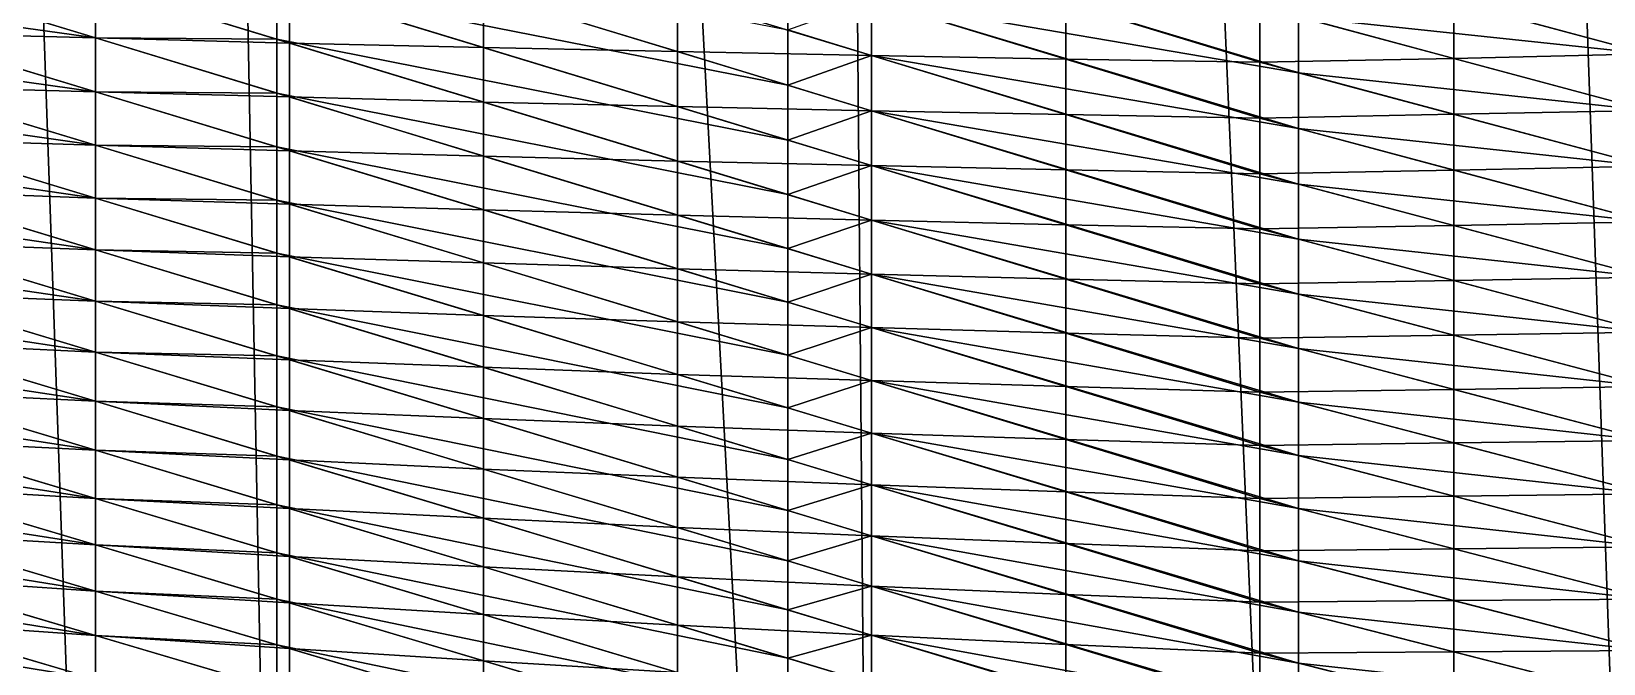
# Model space of a CAD drawing. Header units: metres. Extents: x -3 to 177, y -14 to 14.
# Drawn here: x 13.798 to 18.152, y -10.831 to -9.079 of the extents above; entities that cross this region are included whole.
import ezdxf

# ---------------------------------------------------------------- set-up
doc = ezdxf.new("R2010")
doc.units = ezdxf.units.M
doc.layers.add('ENGINE_ROOM', color=7, linetype='Continuous', true_color=0xa1acbe)
doc.layers.add('HULL', color=7, linetype='Continuous', true_color=0x528ba5)

msp = doc.modelspace()

# ---------------------------------------------------------------- linework, layer by layer
at = {"layer": 'ENGINE_ROOM'}
for points in [[(17.3074, 13.7596, 14.6246), (18.275, -13.855, 14.621), (18.275, 13.855, 14.621)], [(16.125, 13.5602, 14.6325), (17.3074, -13.7596, 14.6246), (17.3074, 13.7596, 14.6246)], [(17.3074, 13.7596, 14.6246), (17.3074, -13.7596, 14.6246), (18.275, -13.855, 14.621)], [(15.8926, 13.5194, 14.6341), (16.125, -13.5602, 14.6325), (16.125, 13.5602, 14.6325)], [(16.125, 13.5602, 14.6325), (16.125, -13.5602, 14.6325), (17.3074, -13.7596, 14.6246)], [(14.4778, 13.271, 14.644), (15.8926, -13.5194, 14.6341), (15.8926, 13.5194, 14.6341)], [(15.8926, 13.5194, 14.6341), (15.8926, -13.5194, 14.6341), (16.125, -13.5602, 14.6325)], [(13.975, 13.1828, 14.6475), (14.4778, -13.271, 14.644), (14.4778, 13.271, 14.644)], [(14.4778, 13.271, 14.644), (14.4778, -13.271, 14.644), (15.8926, -13.5194, 14.6341)], [(13.0631, 13.0226, 14.6539), (13.975, -13.1828, 14.6475), (13.975, 13.1828, 14.6475)], [(13.975, 13.1828, 14.6475), (13.975, -13.1828, 14.6475), (14.4778, -13.271, 14.644)], [(13.0631, 13.0226, 14.6539), (13.0631, -13.0226, 14.6539), (13.975, -13.1828, 14.6475)], [(13.0631, -8.9693, 7.3036), (13.0631, -8.8197, 7.2317), (13.975, -9.0971, 7.1166)], [(13.0631, -8.8197, 7.2317), (13.975, -8.9475, 7.0427), (13.975, -9.0971, 7.1166)], [(14.4778, -8.9489, 6.9076), (14.4778, -8.7966, 6.8385), (15.8926, -9.2278, 6.649)], [(14.4778, -8.7966, 6.8385), (15.8926, -9.0748, 6.5782), (15.8926, -9.2278, 6.649)], [(16.125, -8.992, 6.4765), (16.125, -8.8367, 6.4102), (17.3074, -9.1933, 6.2393)], [(16.125, -8.8367, 6.4102), (17.3074, -9.0381, 6.1697), (17.3074, -9.1933, 6.2393)], [(17.3074, -9.0381, 6.1697), (17.3074, -8.8816, 6.1034), (18.275, -9.1414, 5.9271)], [(17.3074, -8.8816, 6.1034), (18.275, -8.9845, 5.8591), (18.275, -9.1414, 5.9271)], [(13.0631, -9.1178, 7.3778), (13.0631, -8.9693, 7.3036), (13.975, -9.2464, 7.191)], [(13.0631, -8.9693, 7.3036), (13.975, -9.0971, 7.1166), (13.975, -9.2464, 7.191)], [(13.975, -9.0971, 7.1166), (13.975, -8.9475, 7.0427), (14.4778, -9.1006, 6.9781)], [(13.975, -8.9475, 7.0427), (14.4778, -8.9489, 6.9076), (14.4778, -9.1006, 6.9781)], [(14.4778, -9.1006, 6.9781), (14.4778, -8.9489, 6.9076), (15.8926, -9.38, 6.7216)], [(14.4778, -8.9489, 6.9076), (15.8926, -9.2278, 6.649), (15.8926, -9.38, 6.7216)], [(15.8926, -9.0748, 6.5782), (16.125, -8.992, 6.4765), (16.125, -9.1456, 6.5465)], [(16.125, -9.1456, 6.5465), (16.125, -8.992, 6.4765), (17.3074, -9.3484, 6.3089)], [(16.125, -8.992, 6.4765), (17.3074, -9.1933, 6.2393), (17.3074, -9.3484, 6.3089)], [(17.3074, -9.1933, 6.2393), (17.3074, -9.0381, 6.1697), (18.275, -9.2976, 5.9969)], [(17.3074, -9.0381, 6.1697), (18.275, -9.1414, 5.9271), (18.275, -9.2976, 5.9969)], [(13.975, -9.2464, 7.191), (13.975, -9.0971, 7.1166), (14.4778, -9.2501, 7.0532)], [(13.975, -9.0971, 7.1166), (14.4778, -9.1006, 6.9781), (14.4778, -9.2501, 7.0532)], [(15.8926, -9.2278, 6.649), (15.8926, -9.0748, 6.5782), (16.125, -9.1456, 6.5465)], [(13.0631, -9.2642, 7.456), (13.0631, -9.1178, 7.3778), (13.975, -9.3945, 7.2678)], [(13.0631, -9.1178, 7.3778), (13.975, -9.2464, 7.191), (13.975, -9.3945, 7.2678)], [(14.4778, -9.2501, 7.0532), (14.4778, -9.1006, 6.9781), (15.8926, -9.5312, 6.7963)], [(14.4778, -9.1006, 6.9781), (15.8926, -9.38, 6.7216), (15.8926, -9.5312, 6.7963)], [(15.8926, -9.2278, 6.649), (16.125, -9.1456, 6.5465), (16.125, -9.2987, 6.6179)], [(16.125, -9.2987, 6.6179), (16.125, -9.1456, 6.5465), (17.3074, -9.5019, 6.3822)], [(16.125, -9.1456, 6.5465), (17.3074, -9.3484, 6.3089), (17.3074, -9.5019, 6.3822)], [(15.8926, -9.38, 6.7216), (15.8926, -9.2278, 6.649), (16.125, -9.2987, 6.6179)], [(17.3074, -9.3484, 6.3089), (17.3074, -9.1933, 6.2393), (18.275, -9.4525, 6.0696)], [(17.3074, -9.1933, 6.2393), (18.275, -9.2976, 5.9969), (18.275, -9.4525, 6.0696)], [(13.0631, -9.4077, 7.5394), (13.0631, -9.2642, 7.456), (13.975, -9.5406, 7.3484)], [(13.0631, -9.2642, 7.456), (13.975, -9.3945, 7.2678), (13.975, -9.5406, 7.3484)], [(13.975, -9.3945, 7.2678), (13.975, -9.2464, 7.191), (14.4778, -9.3992, 7.1289)], [(13.975, -9.2464, 7.191), (14.4778, -9.2501, 7.0532), (14.4778, -9.3992, 7.1289)], [(14.4778, -9.3992, 7.1289), (14.4778, -9.2501, 7.0532), (15.8926, -9.6805, 6.8747)], [(14.4778, -9.2501, 7.0532), (15.8926, -9.5312, 6.7963), (15.8926, -9.6805, 6.8747)], [(15.8926, -9.38, 6.7216), (16.125, -9.2987, 6.6179), (16.125, -9.4508, 6.6911)], [(16.125, -9.4508, 6.6911), (16.125, -9.2987, 6.6179), (17.3074, -9.6549, 6.4563)], [(16.125, -9.2987, 6.6179), (17.3074, -9.5019, 6.3822), (17.3074, -9.6549, 6.4563)], [(17.3074, -9.5019, 6.3822), (17.3074, -9.3484, 6.3089), (18.275, -9.6068, 6.1432)], [(17.3074, -9.3484, 6.3089), (18.275, -9.4525, 6.0696), (18.275, -9.6068, 6.1432)], [(13.975, -9.5406, 7.3484), (13.975, -9.3945, 7.2678), (14.4778, -9.547, 7.2072)], [(13.975, -9.3945, 7.2678), (14.4778, -9.3992, 7.1289), (14.4778, -9.547, 7.2072)], [(14.4778, -9.547, 7.2072), (14.4778, -9.3992, 7.1289), (15.8926, -9.8292, 6.9543)], [(14.4778, -9.3992, 7.1289), (15.8926, -9.6805, 6.8747), (15.8926, -9.8292, 6.9543)], [(15.8926, -9.5312, 6.7963), (15.8926, -9.38, 6.7216), (16.125, -9.4508, 6.6911)], [(13.0631, -9.5501, 7.6247), (13.0631, -9.4077, 7.5394), (13.975, -9.6839, 7.4336)], [(13.0631, -9.4077, 7.5394), (13.975, -9.5406, 7.3484), (13.975, -9.6839, 7.4336)], [(15.8926, -9.5312, 6.7963), (16.125, -9.4508, 6.6911), (16.125, -9.6019, 6.7664)], [(16.125, -9.6019, 6.7664), (16.125, -9.4508, 6.6911), (17.3074, -9.8069, 6.5326)], [(16.125, -9.4508, 6.6911), (17.3074, -9.6549, 6.4563), (17.3074, -9.8069, 6.5326)], [(15.8926, -9.6805, 6.8747), (15.8926, -9.5312, 6.7963), (16.125, -9.6019, 6.7664)], [(17.3074, -9.6549, 6.4563), (17.3074, -9.5019, 6.3822), (18.275, -9.7599, 6.2196)], [(17.3074, -9.5019, 6.3822), (18.275, -9.6068, 6.1432), (18.275, -9.7599, 6.2196)], [(13.0631, -9.6923, 7.7103), (13.0631, -9.5501, 7.6247), (13.975, -9.8261, 7.5209)], [(13.0631, -9.5501, 7.6247), (13.975, -9.6839, 7.4336), (13.975, -9.8261, 7.5209)], [(13.975, -9.6839, 7.4336), (13.975, -9.5406, 7.3484), (14.4778, -9.693, 7.289)], [(13.975, -9.5406, 7.3484), (14.4778, -9.547, 7.2072), (14.4778, -9.693, 7.289)], [(14.4778, -9.693, 7.289), (14.4778, -9.547, 7.2072), (15.8926, -9.9762, 7.0367)], [(14.4778, -9.547, 7.2072), (15.8926, -9.8292, 6.9543), (15.8926, -9.9762, 7.0367)], [(15.8926, -9.6805, 6.8747), (16.125, -9.6019, 6.7664), (16.125, -9.7512, 6.8454)], [(16.125, -9.7512, 6.8454), (16.125, -9.6019, 6.7664), (17.3074, -9.9575, 6.6115)], [(16.125, -9.6019, 6.7664), (17.3074, -9.8069, 6.5326), (17.3074, -9.9575, 6.6115)], [(17.3074, -9.8069, 6.5326), (17.3074, -9.6549, 6.4563), (18.275, -9.9121, 6.2976)], [(17.3074, -9.6549, 6.4563), (18.275, -9.7599, 6.2196), (18.275, -9.9121, 6.2976)], [(13.0631, -9.829, 7.8046), (13.0631, -9.6923, 7.7103), (13.975, -9.9674, 7.6095)], [(13.0631, -9.6923, 7.7103), (13.975, -9.8261, 7.5209), (13.975, -9.9674, 7.6095)], [(13.975, -9.8261, 7.5209), (13.975, -9.6839, 7.4336), (14.4778, -9.8363, 7.3753)], [(13.975, -9.6839, 7.4336), (14.4778, -9.693, 7.289), (14.4778, -9.8363, 7.3753)], [(14.4778, -9.8363, 7.3753), (14.4778, -9.693, 7.289), (15.8926, -10.1217, 7.1219)], [(14.4778, -9.693, 7.289), (15.8926, -9.9762, 7.0367), (15.8926, -10.1217, 7.1219)], [(15.8926, -9.8292, 6.9543), (15.8926, -9.6805, 6.8747), (16.125, -9.7512, 6.8454)], [(15.8926, -9.8292, 6.9543), (16.125, -9.7512, 6.8454), (16.125, -9.8998, 6.9256)], [(16.125, -9.8998, 6.9256), (16.125, -9.7512, 6.8454), (17.3074, -10.1065, 6.6934)], [(16.125, -9.7512, 6.8454), (17.3074, -9.9575, 6.6115), (17.3074, -10.1065, 6.6934)], [(13.0631, -9.9656, 7.8989), (13.0631, -9.829, 7.8046), (13.975, -10.104, 7.7054)], [(13.0631, -9.829, 7.8046), (13.975, -9.9674, 7.6095), (13.975, -10.104, 7.7054)], [(13.975, -9.9674, 7.6095), (13.975, -9.8261, 7.5209), (14.4778, -9.9783, 7.4637)], [(13.975, -9.8261, 7.5209), (14.4778, -9.8363, 7.3753), (14.4778, -9.9783, 7.4637)], [(14.4778, -9.9783, 7.4637), (14.4778, -9.8363, 7.3753), (15.8926, -10.2648, 7.2111)], [(14.4778, -9.8363, 7.3753), (15.8926, -10.1217, 7.1219), (15.8926, -10.2648, 7.2111)], [(15.8926, -9.9762, 7.0367), (15.8926, -9.8292, 6.9543), (16.125, -9.8998, 6.9256)], [(17.3074, -9.9575, 6.6115), (17.3074, -9.8069, 6.5326), (18.275, -10.0632, 6.3777)], [(17.3074, -9.8069, 6.5326), (18.275, -9.9121, 6.2976), (18.275, -10.0632, 6.3777)], [(15.8926, -9.9762, 7.0367), (16.125, -9.8998, 6.9256), (16.125, -10.0467, 7.0086)], [(16.125, -10.0467, 7.0086), (16.125, -9.8998, 6.9256), (17.3074, -10.2545, 6.777)], [(16.125, -9.8998, 6.9256), (17.3074, -10.1065, 6.6934), (17.3074, -10.2545, 6.777)], [(13.0631, -10.1002, 7.996), (13.0631, -9.9656, 7.8989), (13.975, -10.2397, 7.8023)], [(13.0631, -9.9656, 7.8989), (13.975, -10.104, 7.7054), (13.975, -10.2397, 7.8023)], [(13.975, -10.104, 7.7054), (13.975, -9.9674, 7.6095), (14.4778, -10.1191, 7.5539)], [(13.975, -9.9674, 7.6095), (14.4778, -9.9783, 7.4637), (14.4778, -10.1191, 7.5539)], [(17.3074, -10.1065, 6.6934), (17.3074, -9.9575, 6.6115), (18.275, -10.213, 6.4602)], [(17.3074, -9.9575, 6.6115), (18.275, -10.0632, 6.3777), (18.275, -10.213, 6.4602)], [(14.4778, -10.1191, 7.5539), (14.4778, -9.9783, 7.4637), (15.8926, -10.4065, 7.3027)], [(14.4778, -9.9783, 7.4637), (15.8926, -10.2648, 7.2111), (15.8926, -10.4065, 7.3027)], [(15.8926, -10.1217, 7.1219), (15.8926, -9.9762, 7.0367), (16.125, -10.0467, 7.0086)], [(15.8926, -10.1217, 7.1219), (16.125, -10.0467, 7.0086), (16.125, -10.1922, 7.0945)], [(16.125, -10.1922, 7.0945), (16.125, -10.0467, 7.0086), (17.3074, -10.4008, 6.8637)], [(16.125, -10.0467, 7.0086), (17.3074, -10.2545, 6.777), (17.3074, -10.4008, 6.8637)], [(13.0631, -10.2297, 8.0999), (13.0631, -10.1002, 7.996), (13.975, -10.373, 7.9024)], [(13.0631, -10.1002, 7.996), (13.975, -10.2397, 7.8023), (13.975, -10.373, 7.9024)], [(13.975, -10.2397, 7.8023), (13.975, -10.104, 7.7054), (14.4778, -10.2556, 7.6507)], [(13.975, -10.104, 7.7054), (14.4778, -10.1191, 7.5539), (14.4778, -10.2556, 7.6507)], [(14.4778, -10.2556, 7.6507), (14.4778, -10.1191, 7.5539), (15.8926, -10.5458, 7.3975)], [(14.4778, -10.1191, 7.5539), (15.8926, -10.4065, 7.3027), (15.8926, -10.5458, 7.3975)], [(15.8926, -10.2648, 7.2111), (15.8926, -10.1217, 7.1219), (16.125, -10.1922, 7.0945)], [(17.3074, -10.2545, 6.777), (17.3074, -10.1065, 6.6934), (18.275, -10.3606, 6.5464)], [(17.3074, -10.1065, 6.6934), (18.275, -10.213, 6.4602), (18.275, -10.3606, 6.5464)], [(13.0631, -10.359, 8.2039), (13.0631, -10.2297, 8.0999), (13.975, -10.5019, 8.0084)], [(13.0631, -10.2297, 8.0999), (13.975, -10.373, 7.9024), (13.975, -10.5019, 8.0084)], [(15.8926, -10.2648, 7.2111), (16.125, -10.1922, 7.0945), (16.125, -10.3352, 7.1842)], [(16.125, -10.3352, 7.1842), (16.125, -10.1922, 7.0945), (17.3074, -10.5456, 6.9527)], [(16.125, -10.1922, 7.0945), (17.3074, -10.4008, 6.8637), (17.3074, -10.5456, 6.9527)], [(13.975, -10.373, 7.9024), (13.975, -10.2397, 7.8023), (14.4778, -10.3909, 7.749)], [(13.975, -10.2397, 7.8023), (14.4778, -10.2556, 7.6507), (14.4778, -10.3909, 7.749)], [(14.4778, -10.3909, 7.749), (14.4778, -10.2556, 7.6507), (15.8926, -10.6821, 7.4969)], [(14.4778, -10.2556, 7.6507), (15.8926, -10.5458, 7.3975), (15.8926, -10.6821, 7.4969)], [(15.8926, -10.4065, 7.3027), (15.8926, -10.2648, 7.2111), (16.125, -10.3352, 7.1842)], [(17.3074, -10.4008, 6.8637), (17.3074, -10.2545, 6.777), (18.275, -10.5071, 6.6345)], [(17.3074, -10.2545, 6.777), (18.275, -10.3606, 6.5464), (18.275, -10.5071, 6.6345)], [(13.0631, -10.4828, 8.3145), (13.0631, -10.359, 8.2039), (13.975, -10.6298, 8.1153)], [(13.0631, -10.359, 8.2039), (13.975, -10.5019, 8.0084), (13.975, -10.6298, 8.1153)], [(15.8926, -10.4065, 7.3027), (16.125, -10.3352, 7.1842), (16.125, -10.4768, 7.2762)], [(16.125, -10.4768, 7.2762), (16.125, -10.3352, 7.1842), (17.3074, -10.6883, 7.0451)], [(16.125, -10.3352, 7.1842), (17.3074, -10.5456, 6.9527), (17.3074, -10.6883, 7.0451)], [(13.975, -10.5019, 8.0084), (13.975, -10.373, 7.9024), (14.4778, -10.5235, 7.8508)], [(13.975, -10.373, 7.9024), (14.4778, -10.3909, 7.749), (14.4778, -10.5235, 7.8508)], [(14.4778, -10.5235, 7.8508), (14.4778, -10.3909, 7.749), (15.8926, -10.8162, 7.5991)], [(14.4778, -10.3909, 7.749), (15.8926, -10.6821, 7.4969), (15.8926, -10.8162, 7.5991)], [(15.8926, -10.5458, 7.3975), (15.8926, -10.4065, 7.3027), (16.125, -10.4768, 7.2762)], [(17.3074, -10.5456, 6.9527), (17.3074, -10.4008, 6.8637), (18.275, -10.652, 6.7252)], [(17.3074, -10.4008, 6.8637), (18.275, -10.5071, 6.6345), (18.275, -10.652, 6.7252)], [(13.0631, -10.605, 8.4268), (13.0631, -10.4828, 8.3145), (13.975, -10.7525, 8.2283)], [(13.0631, -10.4828, 8.3145), (13.975, -10.6298, 8.1153), (13.975, -10.7525, 8.2283)], [(15.8926, -10.5458, 7.3975), (16.125, -10.4768, 7.2762), (16.125, -10.6159, 7.3719)], [(16.125, -10.6159, 7.3719), (16.125, -10.4768, 7.2762), (17.3074, -10.8293, 7.1401)], [(16.125, -10.4768, 7.2762), (17.3074, -10.6883, 7.0451), (17.3074, -10.8293, 7.1401)], [(13.975, -10.6298, 8.1153), (13.975, -10.5019, 8.0084), (14.4778, -10.652, 7.9579)], [(13.975, -10.5019, 8.0084), (14.4778, -10.5235, 7.8508), (14.4778, -10.652, 7.9579)], [(14.4778, -10.652, 7.9579), (14.4778, -10.5235, 7.8508), (15.8926, -10.9467, 7.7057)], [(14.4778, -10.5235, 7.8508), (15.8926, -10.8162, 7.5991), (15.8926, -10.9467, 7.7057)], [(15.8926, -10.6821, 7.4969), (15.8926, -10.5458, 7.3975), (16.125, -10.6159, 7.3719)], [(17.3074, -10.6883, 7.0451), (17.3074, -10.5456, 6.9527), (18.275, -10.7947, 6.8193)], [(17.3074, -10.5456, 6.9527), (18.275, -10.652, 6.7252), (18.275, -10.7947, 6.8193)], [(13.0631, -10.7225, 8.5438), (13.0631, -10.605, 8.4268), (13.975, -10.8735, 8.3431)], [(13.0631, -10.605, 8.4268), (13.975, -10.7525, 8.2283), (13.975, -10.8735, 8.3431)], [(15.8926, -10.6821, 7.4969), (16.125, -10.6159, 7.3719), (16.125, -10.7522, 7.4716)], [(16.125, -10.7522, 7.4716), (16.125, -10.6159, 7.3719), (17.3074, -10.9671, 7.2397)], [(16.125, -10.6159, 7.3719), (17.3074, -10.8293, 7.1401), (17.3074, -10.9671, 7.2397)], [(13.975, -10.7525, 8.2283), (13.975, -10.6298, 8.1153), (14.4778, -10.7791, 8.0665)], [(13.975, -10.6298, 8.1153), (14.4778, -10.652, 7.9579), (14.4778, -10.7791, 8.0665)], [(14.4778, -10.7791, 8.0665), (14.4778, -10.652, 7.9579), (15.8926, -11.0743, 7.816)], [(14.4778, -10.652, 7.9579), (15.8926, -10.9467, 7.7057), (15.8926, -11.0743, 7.816)], [(15.8926, -10.8162, 7.5991), (15.8926, -10.6821, 7.4969), (16.125, -10.7522, 7.4716)], [(17.3074, -10.8293, 7.1401), (17.3074, -10.6883, 7.0451), (18.275, -10.9357, 6.9159)], [(17.3074, -10.6883, 7.0451), (18.275, -10.7947, 6.8193), (18.275, -10.9357, 6.9159)], [(13.0631, -10.8349, 8.666), (13.0631, -10.7225, 8.5438), (13.975, -10.9894, 8.4628)], [(13.0631, -10.7225, 8.5438), (13.975, -10.8735, 8.3431), (13.975, -10.9894, 8.4628)], [(13.975, -10.8735, 8.3431), (13.975, -10.7525, 8.2283), (14.4778, -10.9012, 8.1808)], [(13.975, -10.7525, 8.2283), (14.4778, -10.7791, 8.0665), (14.4778, -10.9012, 8.1808)], [(15.8926, -10.8162, 7.5991), (16.125, -10.7522, 7.4716), (16.125, -10.886, 7.5745)], [(16.125, -10.886, 7.5745), (16.125, -10.7522, 7.4716), (17.3074, -11.1029, 7.342)], [(16.125, -10.7522, 7.4716), (17.3074, -10.9671, 7.2397), (17.3074, -11.1029, 7.342)], [(14.4778, -10.9012, 8.1808), (14.4778, -10.7791, 8.0665), (15.8926, -11.1992, 7.9291)], [(14.4778, -10.7791, 8.0665), (15.8926, -11.0743, 7.816), (15.8926, -11.1992, 7.9291)], [(15.8926, -10.9467, 7.7057), (15.8926, -10.8162, 7.5991), (16.125, -10.886, 7.5745)], [(17.3074, -10.9671, 7.2397), (17.3074, -10.8293, 7.1401), (18.275, -11.0742, 7.0159)], [(17.3074, -10.8293, 7.1401), (18.275, -10.9357, 6.9159), (18.275, -11.0742, 7.0159)]]:
    msp.add_3dface(points, dxfattribs=at)
at = {"layer": 'HULL'}
for points in [[(13.4375, -9.0831, 7.2574), (13.4375, -8.9336, 7.1845), (13.975, -9.0971, 7.1166)], [(13.4375, -8.9336, 7.1845), (13.975, -8.9475, 7.0427), (13.975, -9.0971, 7.1166)], [(13.975, -9.0971, 7.1166), (13.975, -8.9475, 7.0427), (14.5125, -9.1111, 6.9736)], [(13.975, -8.9475, 7.0427), (14.5125, -8.9595, 6.9031), (14.5125, -9.1111, 6.9736)], [(14.5125, -9.1111, 6.9736), (14.5125, -8.9595, 6.9031), (15.05, -9.1233, 6.8324)], [(14.5125, -8.9595, 6.9031), (15.05, -8.971, 6.7619), (15.05, -9.1233, 6.8324)], [(15.05, -9.1233, 6.8324), (15.05, -8.971, 6.7619), (15.5875, -9.1348, 6.6899)], [(15.05, -8.971, 6.7619), (15.5875, -8.9818, 6.6197), (15.5875, -9.1348, 6.6899)], [(15.5875, -9.1348, 6.6899), (15.5875, -8.9818, 6.6197), (16.125, -9.1456, 6.5465)], [(15.5875, -8.9818, 6.6197), (16.125, -8.992, 6.4765), (16.125, -9.1456, 6.5465)], [(16.125, -9.1456, 6.5465), (16.125, -8.992, 6.4765), (16.6625, -9.1559, 6.4019)], [(16.125, -8.992, 6.4765), (16.6625, -9.0006, 6.3341), (16.6625, -9.1559, 6.4019)], [(16.6625, -9.1559, 6.4019), (16.6625, -9.0006, 6.3341), (17.2, -9.1645, 6.2581)], [(16.6625, -9.0006, 6.3341), (17.2, -9.0093, 6.1889), (17.2, -9.1645, 6.2581)], [(17.2, -9.0093, 6.1889), (17.7375, -8.9971, 6.025), (17.7375, -9.1535, 6.0929)], [(17.2, -9.1645, 6.2581), (17.2, -9.0093, 6.1889), (17.7375, -9.1535, 6.0929)], [(17.7375, -8.9971, 6.025), (18.275, -8.9845, 5.8591), (18.275, -9.1414, 5.9271)], [(17.7375, -9.1535, 6.0929), (17.7375, -8.9971, 6.025), (18.275, -9.1414, 5.9271)], [(13.4375, -9.2314, 7.3326), (13.4375, -9.0831, 7.2574), (13.975, -9.2464, 7.191)], [(13.4375, -9.0831, 7.2574), (13.975, -9.0971, 7.1166), (13.975, -9.2464, 7.191)], [(13.975, -9.2464, 7.191), (13.975, -9.0971, 7.1166), (14.5125, -9.2606, 7.0488)], [(13.975, -9.0971, 7.1166), (14.5125, -9.1111, 6.9736), (14.5125, -9.2606, 7.0488)], [(14.5125, -9.2606, 7.0488), (14.5125, -9.1111, 6.9736), (15.05, -9.2747, 6.9046)], [(14.5125, -9.1111, 6.9736), (15.05, -9.1233, 6.8324), (15.05, -9.2747, 6.9046)], [(15.05, -9.2747, 6.9046), (15.05, -9.1233, 6.8324), (15.5875, -9.287, 6.7618)], [(15.05, -9.1233, 6.8324), (15.5875, -9.1348, 6.6899), (15.5875, -9.287, 6.7618)], [(15.5875, -9.287, 6.7618), (15.5875, -9.1348, 6.6899), (16.125, -9.2987, 6.6179)], [(15.5875, -9.1348, 6.6899), (16.125, -9.1456, 6.5465), (16.125, -9.2987, 6.6179)], [(17.7375, -9.1535, 6.0929), (18.275, -9.1414, 5.9271), (18.275, -9.2976, 5.9969)], [(16.125, -9.2987, 6.6179), (16.125, -9.1456, 6.5465), (16.6625, -9.3094, 6.4734)], [(16.125, -9.1456, 6.5465), (16.6625, -9.1559, 6.4019), (16.6625, -9.3094, 6.4734)], [(16.6625, -9.3094, 6.4734), (16.6625, -9.1559, 6.4019), (17.2, -9.3197, 6.3273)], [(16.6625, -9.1559, 6.4019), (17.2, -9.1645, 6.2581), (17.2, -9.3197, 6.3273)], [(17.2, -9.1645, 6.2581), (17.7375, -9.1535, 6.0929), (17.7375, -9.3085, 6.1638)], [(17.2, -9.3197, 6.3273), (17.2, -9.1645, 6.2581), (17.7375, -9.3085, 6.1638)], [(17.7375, -9.3085, 6.1638), (17.7375, -9.1535, 6.0929), (18.275, -9.2976, 5.9969)], [(13.4375, -9.3777, 7.4118), (13.4375, -9.2314, 7.3326), (13.975, -9.3945, 7.2678)], [(13.4375, -9.2314, 7.3326), (13.975, -9.2464, 7.191), (13.975, -9.3945, 7.2678)], [(13.975, -9.3945, 7.2678), (13.975, -9.2464, 7.191), (14.5125, -9.4098, 7.1246)], [(13.975, -9.2464, 7.191), (14.5125, -9.2606, 7.0488), (14.5125, -9.4098, 7.1246)], [(14.5125, -9.4098, 7.1246), (14.5125, -9.2606, 7.0488), (15.05, -9.4242, 6.981)], [(14.5125, -9.2606, 7.0488), (15.05, -9.2747, 6.9046), (15.05, -9.4242, 6.981)], [(15.05, -9.4242, 6.981), (15.05, -9.2747, 6.9046), (15.5875, -9.4383, 6.8355)], [(15.05, -9.2747, 6.9046), (15.5875, -9.287, 6.7618), (15.5875, -9.4383, 6.8355)], [(15.5875, -9.4383, 6.8355), (15.5875, -9.287, 6.7618), (16.125, -9.4508, 6.6911)], [(15.5875, -9.287, 6.7618), (16.125, -9.2987, 6.6179), (16.125, -9.4508, 6.6911)], [(16.125, -9.4508, 6.6911), (16.125, -9.2987, 6.6179), (16.6625, -9.4625, 6.5459)], [(16.125, -9.2987, 6.6179), (16.6625, -9.3094, 6.4734), (16.6625, -9.4625, 6.5459)], [(16.6625, -9.4625, 6.5459), (16.6625, -9.3094, 6.4734), (17.2, -9.4732, 6.4002)], [(16.6625, -9.3094, 6.4734), (17.2, -9.3197, 6.3273), (17.2, -9.4732, 6.4002)], [(17.2, -9.3197, 6.3273), (17.7375, -9.3085, 6.1638), (17.7375, -9.4633, 6.2352)], [(17.7375, -9.3085, 6.1638), (18.275, -9.2976, 5.9969), (18.275, -9.4525, 6.0696)], [(17.7375, -9.4633, 6.2352), (17.7375, -9.3085, 6.1638), (18.275, -9.4525, 6.0696)], [(17.2, -9.4732, 6.4002), (17.2, -9.3197, 6.3273), (17.7375, -9.4633, 6.2352)], [(13.4375, -9.5211, 7.496), (13.4375, -9.3777, 7.4118), (13.975, -9.5406, 7.3484)], [(13.4375, -9.3777, 7.4118), (13.975, -9.3945, 7.2678), (13.975, -9.5406, 7.3484)], [(13.975, -9.5406, 7.3484), (13.975, -9.3945, 7.2678), (14.5125, -9.5575, 7.203)], [(13.975, -9.3945, 7.2678), (14.5125, -9.4098, 7.1246), (14.5125, -9.5575, 7.203)], [(14.5125, -9.5575, 7.203), (14.5125, -9.4098, 7.1246), (15.05, -9.5731, 7.0583)], [(14.5125, -9.4098, 7.1246), (15.05, -9.4242, 6.981), (15.05, -9.5731, 7.0583)], [(15.05, -9.5731, 7.0583), (15.05, -9.4242, 6.981), (15.5875, -9.5877, 6.9132)], [(15.05, -9.4242, 6.981), (15.5875, -9.4383, 6.8355), (15.5875, -9.5877, 6.9132)], [(15.5875, -9.5877, 6.9132), (15.5875, -9.4383, 6.8355), (16.125, -9.6019, 6.7664)], [(15.5875, -9.4383, 6.8355), (16.125, -9.4508, 6.6911), (16.125, -9.6019, 6.7664)], [(16.125, -9.6019, 6.7664), (16.125, -9.4508, 6.6911), (16.6625, -9.6146, 6.6204)], [(16.125, -9.4508, 6.6911), (16.6625, -9.4625, 6.5459), (16.6625, -9.6146, 6.6204)], [(16.6625, -9.6146, 6.6204), (16.6625, -9.4625, 6.5459), (17.2, -9.6264, 6.4739)], [(16.6625, -9.4625, 6.5459), (17.2, -9.4732, 6.4002), (17.2, -9.6264, 6.4739)], [(17.2, -9.4732, 6.4002), (17.7375, -9.4633, 6.2352), (17.7375, -9.6166, 6.3099)], [(17.2, -9.6264, 6.4739), (17.2, -9.4732, 6.4002), (17.7375, -9.6166, 6.3099)], [(17.7375, -9.4633, 6.2352), (18.275, -9.4525, 6.0696), (18.275, -9.6068, 6.1432)], [(17.7375, -9.6166, 6.3099), (17.7375, -9.4633, 6.2352), (18.275, -9.6068, 6.1432)], [(13.4375, -9.6635, 7.5821), (13.4375, -9.5211, 7.496), (13.975, -9.6839, 7.4336)], [(13.4375, -9.5211, 7.496), (13.975, -9.5406, 7.3484), (13.975, -9.6839, 7.4336)], [(13.975, -9.6839, 7.4336), (13.975, -9.5406, 7.3484), (14.5125, -9.7035, 7.2849)], [(13.975, -9.5406, 7.3484), (14.5125, -9.5575, 7.203), (14.5125, -9.7035, 7.2849)], [(14.5125, -9.7035, 7.2849), (14.5125, -9.5575, 7.203), (15.05, -9.7206, 7.1382)], [(14.5125, -9.5575, 7.203), (15.05, -9.5731, 7.0583), (15.05, -9.7206, 7.1382)], [(15.05, -9.7206, 7.1382), (15.05, -9.5731, 7.0583), (15.5875, -9.7364, 6.9919)], [(15.05, -9.5731, 7.0583), (15.5875, -9.5877, 6.9132), (15.5875, -9.7364, 6.9919)], [(15.5875, -9.7364, 6.9919), (15.5875, -9.5877, 6.9132), (16.125, -9.7512, 6.8454)], [(15.5875, -9.5877, 6.9132), (16.125, -9.6019, 6.7664), (16.125, -9.7512, 6.8454)], [(16.125, -9.7512, 6.8454), (16.125, -9.6019, 6.7664), (16.6625, -9.7655, 6.6974)], [(16.125, -9.6019, 6.7664), (16.6625, -9.6146, 6.6204), (16.6625, -9.7655, 6.6974)], [(16.6625, -9.7655, 6.6974), (16.6625, -9.6146, 6.6204), (17.2, -9.7784, 6.5498)], [(16.6625, -9.6146, 6.6204), (17.2, -9.6264, 6.4739), (17.2, -9.7784, 6.5498)], [(17.2, -9.6264, 6.4739), (17.7375, -9.6166, 6.3099), (17.7375, -9.7692, 6.3857)], [(17.7375, -9.6166, 6.3099), (18.275, -9.6068, 6.1432), (18.275, -9.7599, 6.2196)], [(17.7375, -9.7692, 6.3857), (17.7375, -9.6166, 6.3099), (18.275, -9.7599, 6.2196)], [(13.4375, -9.8053, 7.669), (13.4375, -9.6635, 7.5821), (13.975, -9.8261, 7.5209)], [(13.4375, -9.6635, 7.5821), (13.975, -9.6839, 7.4336), (13.975, -9.8261, 7.5209)], [(17.2, -9.7784, 6.5498), (17.2, -9.6264, 6.4739), (17.7375, -9.7692, 6.3857)], [(13.975, -9.8261, 7.5209), (13.975, -9.6839, 7.4336), (14.5125, -9.8468, 7.3713)], [(13.975, -9.6839, 7.4336), (14.5125, -9.7035, 7.2849), (14.5125, -9.8468, 7.3713)], [(14.5125, -9.8468, 7.3713), (14.5125, -9.7035, 7.2849), (15.05, -9.8664, 7.2214)], [(14.5125, -9.7035, 7.2849), (15.05, -9.7206, 7.1382), (15.05, -9.8664, 7.2214)], [(15.05, -9.8664, 7.2214), (15.05, -9.7206, 7.1382), (15.5875, -9.8837, 7.0734)], [(15.05, -9.7206, 7.1382), (15.5875, -9.7364, 6.9919), (15.5875, -9.8837, 7.0734)], [(15.5875, -9.8837, 7.0734), (15.5875, -9.7364, 6.9919), (16.125, -9.8998, 6.9256)], [(15.5875, -9.7364, 6.9919), (16.125, -9.7512, 6.8454), (16.125, -9.8998, 6.9256)], [(16.125, -9.8998, 6.9256), (16.125, -9.7512, 6.8454), (16.6625, -9.9147, 6.7775)], [(16.125, -9.7512, 6.8454), (16.6625, -9.7655, 6.6974), (16.6625, -9.9147, 6.7775)], [(16.6625, -9.9147, 6.7775), (16.6625, -9.7655, 6.6974), (17.2, -9.9291, 6.6283)], [(16.6625, -9.7655, 6.6974), (17.2, -9.7784, 6.5498), (17.2, -9.9291, 6.6283)], [(17.2, -9.7784, 6.5498), (17.7375, -9.7692, 6.3857), (17.7375, -9.9208, 6.4637)], [(17.2, -9.9291, 6.6283), (17.2, -9.7784, 6.5498), (17.7375, -9.9208, 6.4637)], [(17.7375, -9.7692, 6.3857), (18.275, -9.7599, 6.2196), (18.275, -9.9121, 6.2976)], [(17.7375, -9.9208, 6.4637), (17.7375, -9.7692, 6.3857), (18.275, -9.9121, 6.2976)], [(13.4375, -9.9419, 7.7639), (13.4375, -9.8053, 7.669), (13.975, -9.9674, 7.6095)], [(13.4375, -9.8053, 7.669), (13.975, -9.8261, 7.5209), (13.975, -9.9674, 7.6095)], [(13.975, -9.9674, 7.6095), (13.975, -9.8261, 7.5209), (14.5125, -9.9888, 7.4597)], [(13.975, -9.8261, 7.5209), (14.5125, -9.8468, 7.3713), (14.5125, -9.9888, 7.4597)], [(14.5125, -9.9888, 7.4597), (14.5125, -9.8468, 7.3713), (15.05, -10.0096, 7.3089)], [(14.5125, -9.8468, 7.3713), (15.05, -9.8664, 7.2214), (15.05, -10.0096, 7.3089)], [(15.05, -10.0096, 7.3089), (15.05, -9.8664, 7.2214), (15.5875, -10.0293, 7.1579)], [(15.05, -9.8664, 7.2214), (15.5875, -9.8837, 7.0734), (15.5875, -10.0293, 7.1579)], [(15.5875, -10.0293, 7.1579), (15.5875, -9.8837, 7.0734), (16.125, -10.0467, 7.0086)], [(15.5875, -9.8837, 7.0734), (16.125, -9.8998, 6.9256), (16.125, -10.0467, 7.0086)], [(16.125, -10.0467, 7.0086), (16.125, -9.8998, 6.9256), (16.6625, -10.0631, 6.8592)], [(16.125, -9.8998, 6.9256), (16.6625, -9.9147, 6.7775), (16.6625, -10.0631, 6.8592)], [(16.6625, -10.0631, 6.8592), (16.6625, -9.9147, 6.7775), (17.2, -10.0783, 6.7097)], [(16.6625, -9.9147, 6.7775), (17.2, -9.9291, 6.6283), (17.2, -10.0783, 6.7097)], [(17.2, -9.9291, 6.6283), (17.7375, -9.9208, 6.4637), (17.7375, -10.0711, 6.5442)], [(17.7375, -9.9208, 6.4637), (18.275, -9.9121, 6.2976), (18.275, -10.0632, 6.3777)], [(17.7375, -10.0711, 6.5442), (17.7375, -9.9208, 6.4637), (18.275, -10.0632, 6.3777)], [(13.4375, -10.0781, 7.8593), (13.4375, -9.9419, 7.7639), (13.975, -10.104, 7.7054)], [(13.4375, -9.9419, 7.7639), (13.975, -9.9674, 7.6095), (13.975, -10.104, 7.7054)], [(13.975, -10.104, 7.7054), (13.975, -9.9674, 7.6095), (14.5125, -10.1295, 7.5501)], [(13.975, -9.9674, 7.6095), (14.5125, -9.9888, 7.4597), (14.5125, -10.1295, 7.5501)], [(17.2, -10.0783, 6.7097), (17.2, -9.9291, 6.6283), (17.7375, -10.0711, 6.5442)], [(14.5125, -10.1295, 7.5501), (14.5125, -9.9888, 7.4597), (15.05, -10.1515, 7.3986)], [(14.5125, -9.9888, 7.4597), (15.05, -10.0096, 7.3089), (15.05, -10.1515, 7.3986)], [(15.05, -10.1515, 7.3986), (15.05, -10.0096, 7.3089), (15.5875, -10.1724, 7.2465)], [(15.05, -10.0096, 7.3089), (15.5875, -10.0293, 7.1579), (15.5875, -10.1724, 7.2465)], [(15.5875, -10.1724, 7.2465), (15.5875, -10.0293, 7.1579), (16.125, -10.1922, 7.0945)], [(15.5875, -10.0293, 7.1579), (16.125, -10.0467, 7.0086), (16.125, -10.1922, 7.0945)], [(16.125, -10.1922, 7.0945), (16.125, -10.0467, 7.0086), (16.6625, -10.2098, 6.9439)], [(16.125, -10.0467, 7.0086), (16.6625, -10.0631, 6.8592), (16.6625, -10.2098, 6.9439)], [(13.4375, -10.2122, 7.9575), (13.4375, -10.0781, 7.8593), (13.975, -10.2397, 7.8023)], [(13.4375, -10.0781, 7.8593), (13.975, -10.104, 7.7054), (13.975, -10.2397, 7.8023)], [(16.6625, -10.2098, 6.9439), (16.6625, -10.0631, 6.8592), (17.2, -10.2265, 6.7929)], [(16.6625, -10.0631, 6.8592), (17.2, -10.0783, 6.7097), (17.2, -10.2265, 6.7929)], [(17.2, -10.0783, 6.7097), (17.7375, -10.0711, 6.5442), (17.7375, -10.2194, 6.6281)], [(17.2, -10.2265, 6.7929), (17.2, -10.0783, 6.7097), (17.7375, -10.2194, 6.6281)], [(17.7375, -10.0711, 6.5442), (18.275, -10.0632, 6.3777), (18.275, -10.213, 6.4602)], [(17.7375, -10.2194, 6.6281), (17.7375, -10.0711, 6.5442), (18.275, -10.213, 6.4602)], [(13.975, -10.2397, 7.8023), (13.975, -10.104, 7.7054), (14.5125, -10.266, 7.647)], [(13.975, -10.104, 7.7054), (14.5125, -10.1295, 7.5501), (14.5125, -10.266, 7.647)], [(14.5125, -10.266, 7.647), (14.5125, -10.1295, 7.5501), (15.05, -10.2917, 7.4907)], [(14.5125, -10.1295, 7.5501), (15.05, -10.1515, 7.3986), (15.05, -10.2917, 7.4907)], [(15.05, -10.2917, 7.4907), (15.05, -10.1515, 7.3986), (15.5875, -10.3142, 7.3374)], [(15.05, -10.1515, 7.3986), (15.5875, -10.1724, 7.2465), (15.5875, -10.3142, 7.3374)], [(15.5875, -10.3142, 7.3374), (15.5875, -10.1724, 7.2465), (16.125, -10.3352, 7.1842)], [(15.5875, -10.1724, 7.2465), (16.125, -10.1922, 7.0945), (16.125, -10.3352, 7.1842)], [(13.4375, -10.3415, 8.0623), (13.4375, -10.2122, 7.9575), (13.975, -10.373, 7.9024)], [(13.4375, -10.2122, 7.9575), (13.975, -10.2397, 7.8023), (13.975, -10.373, 7.9024)], [(16.125, -10.3352, 7.1842), (16.125, -10.1922, 7.0945), (16.6625, -10.3551, 7.031)], [(16.125, -10.1922, 7.0945), (16.6625, -10.2098, 6.9439), (16.6625, -10.3551, 7.031)], [(16.6625, -10.3551, 7.031), (16.6625, -10.2098, 6.9439), (17.2, -10.3729, 6.8791)], [(16.6625, -10.2098, 6.9439), (17.2, -10.2265, 6.7929), (17.2, -10.3729, 6.8791)], [(17.2, -10.2265, 6.7929), (17.7375, -10.2194, 6.6281), (17.7375, -10.3668, 6.7137)], [(17.2, -10.3729, 6.8791), (17.2, -10.2265, 6.7929), (17.7375, -10.3668, 6.7137)], [(17.7375, -10.2194, 6.6281), (18.275, -10.213, 6.4602), (18.275, -10.3606, 6.5464)], [(17.7375, -10.3668, 6.7137), (17.7375, -10.2194, 6.6281), (18.275, -10.3606, 6.5464)], [(13.975, -10.373, 7.9024), (13.975, -10.2397, 7.8023), (14.5125, -10.4013, 7.7454)], [(13.975, -10.2397, 7.8023), (14.5125, -10.266, 7.647), (14.5125, -10.4013, 7.7454)], [(14.5125, -10.4013, 7.7454), (14.5125, -10.266, 7.647), (15.05, -10.4281, 7.5885)], [(14.5125, -10.266, 7.647), (15.05, -10.2917, 7.4907), (15.05, -10.4281, 7.5885)], [(15.05, -10.4281, 7.5885), (15.05, -10.2917, 7.4907), (15.5875, -10.4538, 7.4313)], [(15.05, -10.2917, 7.4907), (15.5875, -10.3142, 7.3374), (15.5875, -10.4538, 7.4313)], [(15.5875, -10.4538, 7.4313), (15.5875, -10.3142, 7.3374), (16.125, -10.4768, 7.2762)], [(15.5875, -10.3142, 7.3374), (16.125, -10.3352, 7.1842), (16.125, -10.4768, 7.2762)], [(13.4375, -10.4702, 8.1675), (13.4375, -10.3415, 8.0623), (13.975, -10.5019, 8.0084)], [(13.4375, -10.3415, 8.0623), (13.975, -10.373, 7.9024), (13.975, -10.5019, 8.0084)], [(16.125, -10.4768, 7.2762), (16.125, -10.3352, 7.1842), (16.6625, -10.4981, 7.1218)], [(16.125, -10.3352, 7.1842), (16.6625, -10.3551, 7.031), (16.6625, -10.4981, 7.1218)], [(16.6625, -10.4981, 7.1218), (16.6625, -10.3551, 7.031), (17.2, -10.518, 6.9675)], [(16.6625, -10.3551, 7.031), (17.2, -10.3729, 6.8791), (17.2, -10.518, 6.9675)], [(17.7375, -10.3668, 6.7137), (18.275, -10.3606, 6.5464), (18.275, -10.5071, 6.6345)], [(13.975, -10.5019, 8.0084), (13.975, -10.373, 7.9024), (14.5125, -10.5338, 7.8473)], [(13.975, -10.373, 7.9024), (14.5125, -10.4013, 7.7454), (14.5125, -10.5338, 7.8473)], [(14.5125, -10.5338, 7.8473), (14.5125, -10.4013, 7.7454), (15.05, -10.5629, 7.6884)], [(14.5125, -10.4013, 7.7454), (15.05, -10.4281, 7.5885), (15.05, -10.5629, 7.6884)], [(17.2, -10.3729, 6.8791), (17.7375, -10.3668, 6.7137), (17.7375, -10.5125, 6.8021)], [(17.2, -10.518, 6.9675), (17.2, -10.3729, 6.8791), (17.7375, -10.5125, 6.8021)], [(17.7375, -10.5125, 6.8021), (17.7375, -10.3668, 6.7137), (18.275, -10.5071, 6.6345)], [(15.05, -10.5629, 7.6884), (15.05, -10.4281, 7.5885), (15.5875, -10.5901, 7.5301)], [(15.05, -10.4281, 7.5885), (15.5875, -10.4538, 7.4313), (15.5875, -10.5901, 7.5301)], [(13.4375, -10.5935, 8.2791), (13.4375, -10.4702, 8.1675), (13.975, -10.6298, 8.1153)], [(13.4375, -10.4702, 8.1675), (13.975, -10.5019, 8.0084), (13.975, -10.6298, 8.1153)], [(15.5875, -10.5901, 7.5301), (15.5875, -10.4538, 7.4313), (16.125, -10.6159, 7.3719)], [(15.5875, -10.4538, 7.4313), (16.125, -10.4768, 7.2762), (16.125, -10.6159, 7.3719)], [(16.125, -10.6159, 7.3719), (16.125, -10.4768, 7.2762), (16.6625, -10.6395, 7.215)], [(16.125, -10.4768, 7.2762), (16.6625, -10.4981, 7.1218), (16.6625, -10.6395, 7.215)], [(13.975, -10.6298, 8.1153), (13.975, -10.5019, 8.0084), (14.5125, -10.6624, 7.9544)], [(13.975, -10.5019, 8.0084), (14.5125, -10.5338, 7.8473), (14.5125, -10.6624, 7.9544)], [(14.5125, -10.6624, 7.9544), (14.5125, -10.5338, 7.8473), (15.05, -10.6946, 7.7921)], [(14.5125, -10.5338, 7.8473), (15.05, -10.5629, 7.6884), (15.05, -10.6946, 7.7921)], [(16.6625, -10.6395, 7.215), (16.6625, -10.4981, 7.1218), (17.2, -10.6609, 7.0595)], [(16.6625, -10.4981, 7.1218), (17.2, -10.518, 6.9675), (17.2, -10.6609, 7.0595)], [(17.2, -10.518, 6.9675), (17.7375, -10.5125, 6.8021), (17.7375, -10.6563, 6.8934)], [(17.2, -10.6609, 7.0595), (17.2, -10.518, 6.9675), (17.7375, -10.6563, 6.8934)], [(17.7375, -10.5125, 6.8021), (18.275, -10.5071, 6.6345), (18.275, -10.652, 6.7252)], [(17.7375, -10.6563, 6.8934), (17.7375, -10.5125, 6.8021), (18.275, -10.652, 6.7252)], [(15.05, -10.6946, 7.7921), (15.05, -10.5629, 7.6884), (15.5875, -10.7245, 7.6315)], [(15.05, -10.5629, 7.6884), (15.5875, -10.5901, 7.5301), (15.5875, -10.7245, 7.6315)], [(13.4375, -10.7153, 8.3924), (13.4375, -10.5935, 8.2791), (13.975, -10.7525, 8.2283)], [(13.4375, -10.5935, 8.2791), (13.975, -10.6298, 8.1153), (13.975, -10.7525, 8.2283)], [(15.5875, -10.7245, 7.6315), (15.5875, -10.5901, 7.5301), (16.125, -10.7522, 7.4716)], [(15.5875, -10.5901, 7.5301), (16.125, -10.6159, 7.3719), (16.125, -10.7522, 7.4716)], [(16.125, -10.7522, 7.4716), (16.125, -10.6159, 7.3719), (16.6625, -10.778, 7.3124)], [(16.125, -10.6159, 7.3719), (16.6625, -10.6395, 7.215), (16.6625, -10.778, 7.3124)], [(13.975, -10.7525, 8.2283), (13.975, -10.6298, 8.1153), (14.5125, -10.7894, 8.0631)], [(13.975, -10.6298, 8.1153), (14.5125, -10.6624, 7.9544), (14.5125, -10.7894, 8.0631)], [(14.5125, -10.7894, 8.0631), (14.5125, -10.6624, 7.9544), (15.05, -10.8228, 7.9005)], [(14.5125, -10.6624, 7.9544), (15.05, -10.6946, 7.7921), (15.05, -10.8228, 7.9005)], [(16.6625, -10.778, 7.3124), (16.6625, -10.6395, 7.215), (17.2, -10.8022, 7.1539)], [(16.6625, -10.6395, 7.215), (17.2, -10.6609, 7.0595), (17.2, -10.8022, 7.1539)], [(17.2, -10.6609, 7.0595), (17.7375, -10.6563, 6.8934), (17.7375, -10.7983, 6.9877)], [(17.2, -10.8022, 7.1539), (17.2, -10.6609, 7.0595), (17.7375, -10.7983, 6.9877)], [(17.7375, -10.6563, 6.8934), (18.275, -10.652, 6.7252), (18.275, -10.7947, 6.8193)], [(17.7375, -10.7983, 6.9877), (17.7375, -10.6563, 6.8934), (18.275, -10.7947, 6.8193)], [(15.05, -10.8228, 7.9005), (15.05, -10.6946, 7.7921), (15.5875, -10.8554, 7.737)], [(15.05, -10.6946, 7.7921), (15.5875, -10.7245, 7.6315), (15.5875, -10.8554, 7.737)], [(13.4375, -10.8321, 8.5106), (13.4375, -10.7153, 8.3924), (13.975, -10.8735, 8.3431)], [(13.4375, -10.7153, 8.3924), (13.975, -10.7525, 8.2283), (13.975, -10.8735, 8.3431)], [(13.975, -10.8735, 8.3431), (13.975, -10.7525, 8.2283), (14.5125, -10.9114, 8.1775)], [(13.975, -10.7525, 8.2283), (14.5125, -10.7894, 8.0631), (14.5125, -10.9114, 8.1775)], [(15.5875, -10.8554, 7.737), (15.5875, -10.7245, 7.6315), (16.125, -10.886, 7.5745)], [(15.5875, -10.7245, 7.6315), (16.125, -10.7522, 7.4716), (16.125, -10.886, 7.5745)], [(16.125, -10.886, 7.5745), (16.125, -10.7522, 7.4716), (16.6625, -10.9142, 7.4132)], [(16.125, -10.7522, 7.4716), (16.6625, -10.778, 7.3124), (16.6625, -10.9142, 7.4132)], [(14.5125, -10.9114, 8.1775), (14.5125, -10.7894, 8.0631), (15.05, -10.949, 8.0109)], [(14.5125, -10.7894, 8.0631), (15.05, -10.8228, 7.9005), (15.05, -10.949, 8.0109)], [(16.6625, -10.9142, 7.4132), (16.6625, -10.778, 7.3124), (17.2, -10.9402, 7.253)], [(16.6625, -10.778, 7.3124), (17.2, -10.8022, 7.1539), (17.2, -10.9402, 7.253)], [(17.2, -10.8022, 7.1539), (17.7375, -10.7983, 6.9877), (17.7375, -10.9382, 7.0849)], [(17.7375, -10.7983, 6.9877), (18.275, -10.7947, 6.8193), (18.275, -10.9357, 6.9159)], [(17.7375, -10.9382, 7.0849), (17.7375, -10.7983, 6.9877), (18.275, -10.9357, 6.9159)], [(15.05, -10.949, 8.0109), (15.05, -10.8228, 7.9005), (15.5875, -10.9832, 7.8466)], [(15.05, -10.8228, 7.9005), (15.5875, -10.8554, 7.737), (15.5875, -10.9832, 7.8466)], [(17.2, -10.9402, 7.253), (17.2, -10.8022, 7.1539), (17.7375, -10.9382, 7.0849)]]:
    msp.add_3dface(points, dxfattribs=at)

doc.saveas('drawing.dxf')
